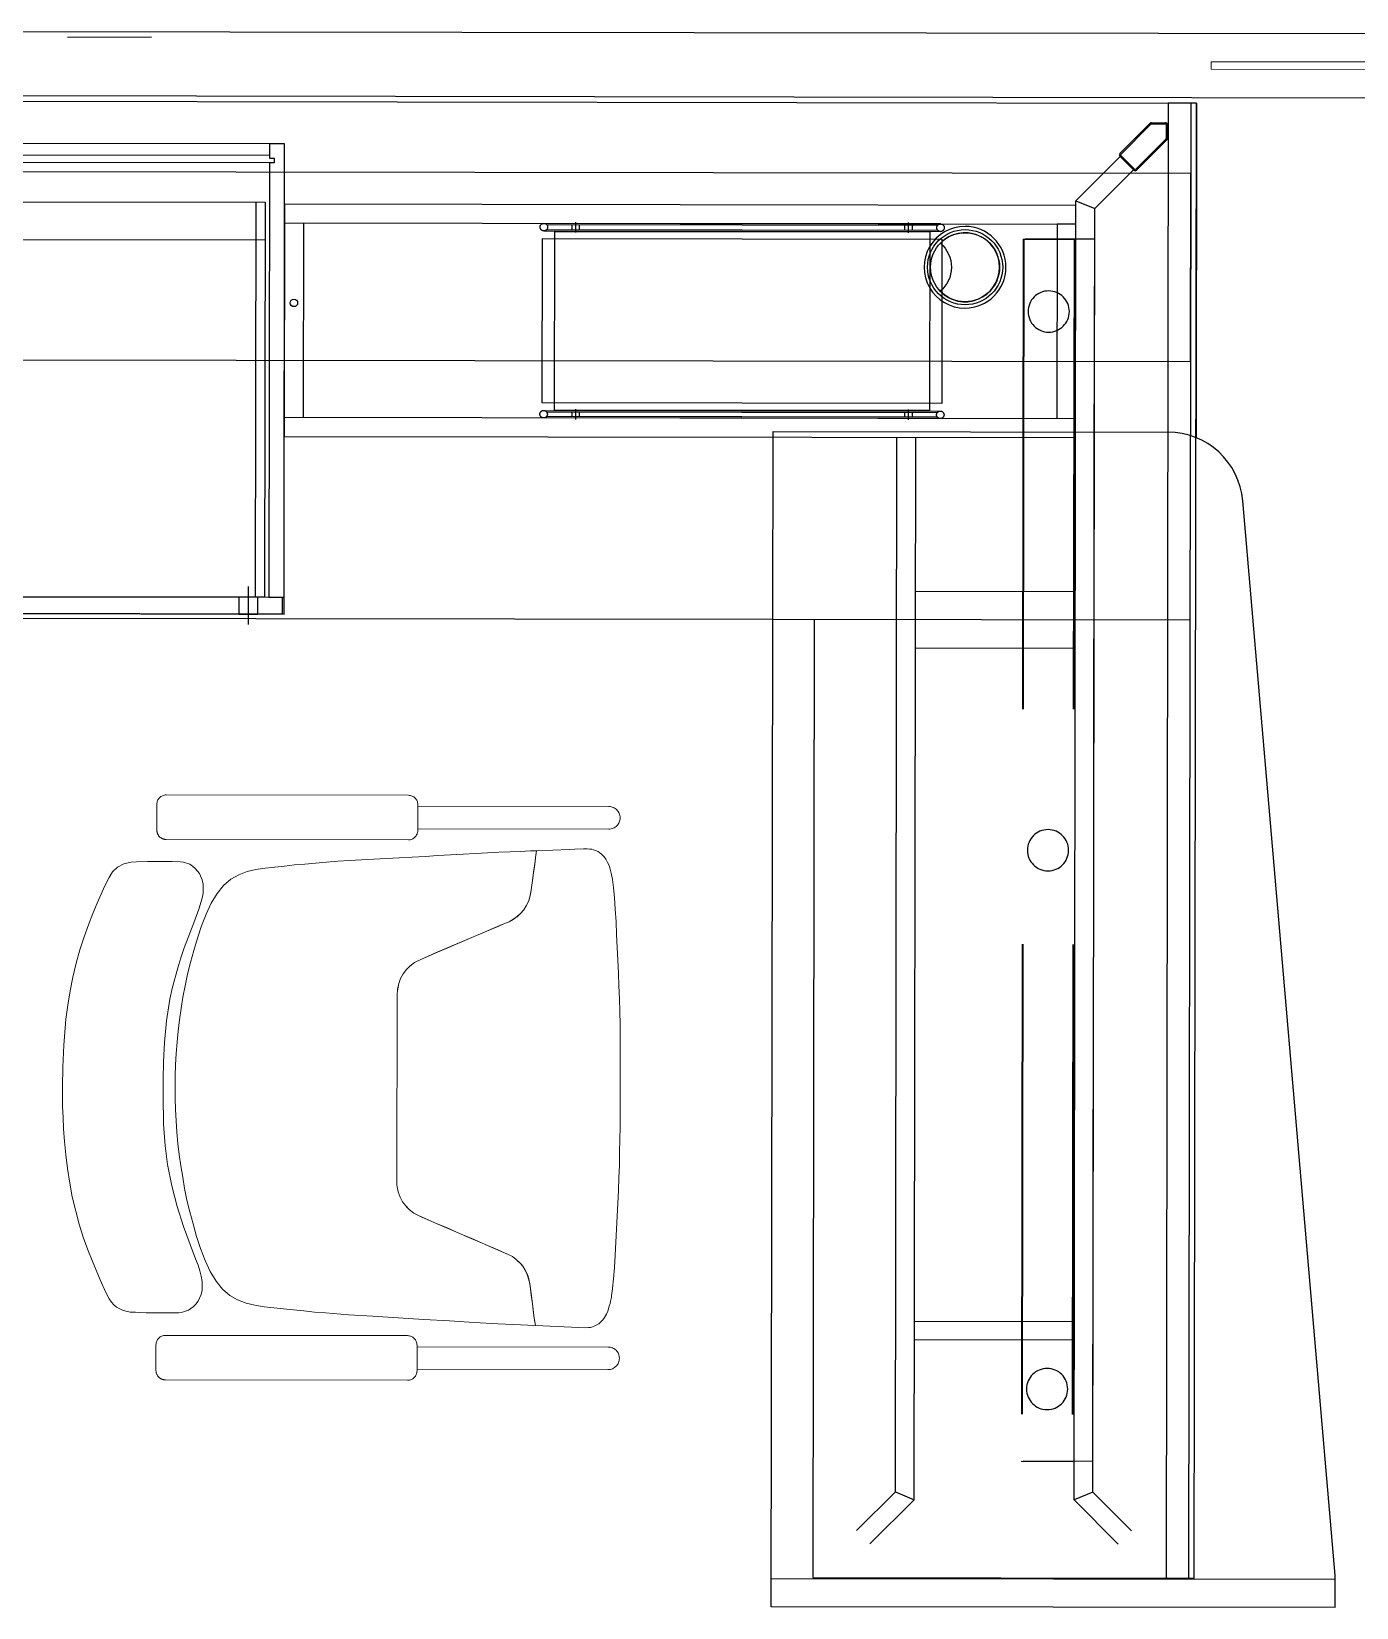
# Model space of a CAD drawing. Header units: inches. Extents: x 54 to 199, y 70 to 109.
# Drawn here: x 131.69 to 133.1, y 78.799 to 80.476 of the extents above; entities that cross this region are included whole.
import ezdxf
from ezdxf.enums import TextEntityAlignment as Align

# ---------------------------------------------------------------- set-up
doc = ezdxf.new("R2010")
doc.units = ezdxf.units.IN
doc.header["$MEASUREMENT"] = 0
for name, pattern in [('ACAD_ISO02W100', [15, 12, -3]), ('ACAD_ISO03W100', [30, 12, -18]), ('DASHED', [0.75, 0.5, -0.25]), ('DGN Style 2', [0.635854, 0.381513, -0.254342]), ('DGN Style 5', [15.868117, 6.800621, -9.067495]), ('HIDDEN', [0.375, 0.25, -0.125]), ('HIDDEN2', [0.1875, 0.125, -0.0625])]:
    doc.linetypes.add(name, pattern=pattern)
for name, color, linetype in [('1501', 6, 'Continuous'), ('A002_Pen02', 2, 'Continuous'), ('columns', 6, 'Continuous'), ('DIM', 152, 'Continuous')]:
    doc.layers.add(name, color=color, linetype=linetype)
doc.layers.add('A000_Non-Print', color=190, linetype='Continuous', plot=False)
doc.layers.add('GLASS-EEE', color=140, linetype='Continuous', lineweight=5)
doc.layers.add('HIDDEN-EEE', color=6, linetype='HIDDEN', lineweight=9)
doc.layers.add('GOLDCLADDING', color=7, linetype='Continuous', true_color=0xffc20a)
doc.styles.add('ROMANS', font='romans.shx')

# ---------------------------------------------------------------- blocks, each defined once
blk = doc.blocks.new('GRWRFHRH')
at = {"color": 252, "ltscale": 3}
for p, q in [((-6.6849, 7.8037), (-8.4485, 7.8063)), ((-8.4486, 7.7383), (-6.685, 7.7357))]:
    blk.add_line(p, q, dxfattribs=at)
at = {"color": 252, "linetype": 'ACAD_ISO02W100', "ltscale": 3}
for p, q in [((-7.0786, 7.7303), (-7.0809, 6.1613)), ((-7.0486, 7.7302), (-7.0786, 7.7303)), ((-7.0509, 6.1612), (-7.0486, 7.7302)), ((-7.1769, 7.6264), (-7.1298, 7.6734)), ((-7.1569, 7.6181), (-7.1156, 7.6592)), ((-8.0187, 7.6227), (-8.0191, 7.3757)), ((-7.1769, 7.6214), (-8.0187, 7.6227)), ((-7.1789, 6.2444), (-7.1769, 7.6264)), ((-7.1769, 7.6264), (-7.1569, 7.6181)), ((-7.1589, 6.2527), (-7.1569, 7.6181)), ((-8.0188, 7.6027), (-7.9988, 7.6026)), ((-8.0188, 7.6027), (-7.1769, 7.6014)), ((-7.9988, 7.6026), (-7.9991, 7.3956)), ((-7.1969, 7.6014), (-7.1972, 7.3944)), ((-7.1769, 7.6014), (-7.1969, 7.6014)), ((-7.1772, 7.3944), (-8.0191, 7.3957)), ((-7.1773, 7.3744), (-7.1772, 7.3944)), ((-7.0569, 6.1612), (-7.0551, 7.3766)), ((-8.0191, 7.3757), (-7.1773, 7.3744)), ((-7.3689, 6.253), (-7.3673, 7.3747)), ((-7.3489, 6.2447), (-7.3473, 7.3747)), ((-7.1775, 7.2104), (-7.3475, 7.2107)), ((-7.0554, 7.1802), (-7.4994, 7.1809)), ((-7.4554, 7.1808), (-7.4569, 6.1618)), ((-7.3476, 7.1507), (-7.1776, 7.1504)), ((-7.3487, 6.4347), (-7.1787, 6.4344)), ((-7.1787, 6.4344), (-7.1787, 6.4144)), ((-7.1787, 6.4144), (-7.3487, 6.4147)), ((-7.3689, 6.253), (-7.4102, 6.2118)), ((-7.3689, 6.253), (-7.3489, 6.2447)), ((-7.1589, 6.2527), (-7.1789, 6.2444)), ((-7.1589, 6.2527), (-7.1178, 6.2114)), ((-7.3489, 6.2447), (-7.3961, 6.1977)), ((-7.1789, 6.2444), (-7.1319, 6.1973)), ((-7.4569, 6.1618), (-7.0569, 6.1612)), ((-7.0809, 6.1613), (-7.0509, 6.1612))]:
    blk.add_line(p, q, dxfattribs=at)
at = {"color": 252}
for p, q in [((-7.1301, 7.6766), (-7.0979, 7.7087)), ((-7.1292, 7.6757), (-7.097, 7.7078)), ((-7.0965, 7.7093), (-7.0816, 7.7093)), ((-7.0965, 7.708), (-7.0816, 7.708)), ((-7.0809, 7.7073), (-7.0809, 7.6924)), ((-7.0796, 7.7073), (-7.0796, 7.6924)), ((-7.0811, 7.6919), (-7.1133, 7.6598)), ((-7.0802, 7.691), (-7.1125, 7.6589)), ((-7.1153, 7.6589), (-7.1301, 7.6738)), ((-7.1144, 7.6598), (-7.1292, 7.6746))]:
    blk.add_line(p, q, dxfattribs=at)
at = {"color": 252, "linetype": 'DGN Style 2', "ltscale": 30}
for p, q in [((-8.0187, 7.6867), (-8.4187, 7.6873)), ((-8.0187, 7.6867), (-8.0347, 7.6867)), ((-8.0347, 7.6867), (-8.0347, 7.6717)), ((-8.0194, 7.2047), (-8.0187, 7.6867)), ((-8.0194, 7.1867), (-8.0187, 7.6867)), ((-8.4027, 7.6752), (-8.0347, 7.6747)), ((-8.0347, 7.6667), (-8.4027, 7.6672)), ((-8.0347, 7.6667), (-8.0354, 7.2047)), ((-8.0347, 7.6747), (-8.0347, 7.6717)), ((-8.0347, 7.6717), (-8.0297, 7.6717)), ((-8.0297, 7.6667), (-8.0347, 7.6667)), ((-8.0297, 7.6717), (-8.0297, 7.6667)), ((-8.3981, 7.6252), (-8.0393, 7.6247)), ((-8.0493, 7.6247), (-8.05, 7.2047)), ((-8.0393, 7.6247), (-8.04, 7.2047)), ((-8.3982, 7.5852), (-8.0394, 7.5847)), ((-8.0574, 7.2159, 0.1342), (-8.0574, 7.1756, 0.1342)), ((-8.4134, 7.2053), (-8.0254, 7.2047)), ((-8.04, 7.2047), (-8.3988, 7.2052)), ((-8.0674, 7.2047, 0.1342), (-8.0674, 7.1867, 0.1342)), ((-8.0474, 7.2047, 0.1342), (-8.0674, 7.2047, 0.1342)), ((-8.0474, 7.1867, 0.1342), (-8.0474, 7.2047, 0.1342)), ((-8.0354, 7.2047), (-8.0194, 7.2047)), ((-8.0254, 7.2047), (-8.0214, 7.2047)), ((-8.0214, 7.2047), (-8.0214, 7.1957)), ((-8.0214, 7.1957), (-8.0214, 7.1867)), ((-8.4194, 7.1873), (-8.0194, 7.1867)), ((-8.0214, 7.1867), (-8.4174, 7.1873)), ((-8.0674, 7.1867, 0.1342), (-8.0474, 7.1867, 0.1342))]:
    blk.add_line(p, q, dxfattribs=at)
at = {"color": 252, "linetype": 'DGN Style 5', "ltscale": 3}
for p, q in [((-7.3209, 7.6016), (-7.7429, 7.6023)), ((-7.7429, 7.5943), (-7.3209, 7.5936)), ((-7.3241, 7.6001), (-7.7398, 7.6008)), ((-7.7398, 7.5958), (-7.3241, 7.5951)), ((-7.7317, 7.4037), (-7.7314, 7.5937)), ((-7.7314, 7.5937), (-7.3324, 7.5931)), ((-7.7089, 7.5927), (-7.7089, 7.6037)), ((-7.3549, 7.5922), (-7.3549, 7.6032)), ((-7.3241, 7.6001), (-7.3241, 7.6001)), ((-7.7447, 7.4113), (-7.7445, 7.5863)), ((-7.7445, 7.5863), (-7.3195, 7.5856)), ((-7.3324, 7.5931), (-7.3327, 7.4031)), ((-7.3195, 7.5856), (-7.3197, 7.4106)), ((-7.3197, 7.4106), (-7.7447, 7.4113)), ((-7.7432, 7.4033), (-7.3212, 7.4026)), ((-7.3212, 7.3946), (-7.7432, 7.3953)), ((-7.7401, 7.4017), (-7.3244, 7.4011)), ((-7.3244, 7.3961), (-7.7401, 7.3968)), ((-7.3327, 7.4031), (-7.7317, 7.4037)), ((-7.7092, 7.4047), (-7.7092, 7.3937)), ((-7.3552, 7.4042), (-7.3552, 7.3932)), ((-7.3244, 7.3961), (-7.3244, 7.3961))]:
    blk.add_line(p, q, dxfattribs=at)
at = {"color": 252, "linetype": 'DASHED'}
for p, q in [((-7.2331, 7.5855, -0.0032), (-7.235, 6.2855, -0.0032)), ((-7.2327, 7.5855, -0.0032), (-7.2347, 6.2855, -0.0032)), ((-7.2327, 7.5855, -0.0032), (-7.2347, 6.2855, -0.0032)), ((-7.2324, 7.5855, -0.0032), (-7.2343, 6.2855, -0.0032)), ((-7.2331, 7.5855, -0.0032), (-7.1782, 7.5854, -0.0032)), ((-7.157, 7.5854, -0.0032), (-7.231, 7.5855, -0.0032)), ((-7.1789, 7.5854, -0.0032), (-7.1809, 6.2854, -0.0032)), ((-7.1782, 7.5854, -0.0032), (-7.1801, 6.2854, -0.0032)), ((-7.1589, 6.2854, -0.0032), (-7.157, 7.5854, -0.0032)), ((-7.235, 6.2855, -0.0032), (-7.1801, 6.2854, -0.0032)), ((-7.1589, 6.2854, -0.0032), (-7.2329, 6.2855, -0.0032))]:
    blk.add_line(p, q, dxfattribs=at)
at = {"color": 252, "lineweight": 25}
for p, q in [((-7.501, 6.1309), (-7.4991, 7.3809)), ((-7.4991, 7.3809), (-7.079, 7.3803)), ((-6.9011, 6.1642), (-6.9994, 7.3071)), ((-6.901, 6.13), (-6.9009, 6.1598)), ((-6.901, 6.13), (-7.501, 6.1309))]:
    blk.add_line(p, q, dxfattribs=at)
at = {"color": 252, "linetype": 'DGN Style 5', "ltscale": 3}
for centre in [(-7.7429, 7.5983), (-7.3209, 7.5976), (-7.7432, 7.3993), (-7.3212, 7.3986)]:
    blk.add_circle(centre, 0.004, dxfattribs=at)
at = {"color": 252, "linetype": 'ACAD_ISO02W100', "ltscale": 3}
blk.add_circle((-7.2948, 7.5556), 0.04, dxfattribs=at)
at = {"color": 252, "ltscale": 3}
blk.add_circle((-8.0089, 7.5177), 0.004, dxfattribs=at)
at = {"color": 252}
for centre, radius, start, end in [((-7.0965, 7.7073), 0.002, 89.915, 134.915), ((-7.0965, 7.7073), 0.00075, 89.915, 134.915), ((-7.0816, 7.7073), 0.002, 359.915, 89.915), ((-7.0816, 7.7073), 0.00075, 359.915, 89.915), ((-7.0816, 7.6924), 0.00075, 314.915, 359.915), ((-7.0816, 7.6924), 0.002, 314.915, 359.915), ((-7.1287, 7.6752), 0.002, 134.915, 224.915), ((-7.1287, 7.6752), 0.00075, 134.915, 224.915), ((-7.1139, 7.6603), 0.002, 224.915, 314.915), ((-7.1139, 7.6603), 0.00075, 224.915, 314.915)]:
    blk.add_arc(centre, radius, start, end, dxfattribs=at)
at = {"color": 252, "lineweight": 25}
for centre, radius, start, end in [((-7.0791, 7.3003), 0.08, 4.915, 89.915), ((-6.9509, 6.1599), 0.05, 359.915, 4.915)]:
    blk.add_arc(centre, radius, start, end, dxfattribs=at)
at = {"color": 252, "linetype": 'DASHED', "extrusion": (0, 0, -1)}
for centre, major_axis, start_param, end_param in [((-7.2058, 7.5085, -0.0032), (-0.0155, 0.0155), 0.786882, 7.070067), ((-7.2066, 6.9355, -0.0032), (0.0155, 0.0155), -0.783914, 5.499271), ((-7.2075, 6.3624, -0.0032), (-0.0155, 0.0155), 0.786882, 7.070067)]:
    blk.add_ellipse(centre, major_axis=major_axis, ratio=1, start_param=start_param, end_param=end_param, dxfattribs=at)
at = {"layer": '1501', "color": 252}
blk.add_lwpolyline([(-7.3211, 7.5812, -0.461701), (-7.3212, 7.53, 2.461701)], format="xyb", close=True, dxfattribs=at)
at = {"layer": 'A000_Non-Print', "color": 252}
for p, q in [((-7.0547, 7.6552), (-8.4427, 7.6573)), ((-7.055, 7.4552), (-7.0547, 7.6552)), ((-8.443, 7.4573), (-7.055, 7.4552))]:
    blk.add_line(p, q, dxfattribs=at)
at = {"layer": 'A002_Pen02', "color": 252}
for p, q in [((-8.4486, 7.7323), (-7.0486, 7.7302)), ((-7.0546, 7.7302), (-7.0551, 7.3766)), ((-7.0486, 7.7302), (-7.0491, 7.3744)), ((-7.4994, 7.1809), (-8.4494, 7.1823))]:
    blk.add_line(p, q, dxfattribs=at)
at = {"layer": 'A002_Pen02', "color": 252, "linetype": 'DGN Style 5'}
for p, q in [((-7.7129, 7.5957), (-7.7129, 7.6007)), ((-7.7049, 7.5957), (-7.7049, 7.6007)), ((-7.3589, 7.5952), (-7.3589, 7.6002)), ((-7.3509, 7.5952), (-7.3509, 7.6002)), ((-7.7132, 7.4017), (-7.7132, 7.3967)), ((-7.7052, 7.4017), (-7.7052, 7.3967)), ((-7.3592, 7.4012), (-7.3592, 7.3962)), ((-7.3512, 7.4012), (-7.3512, 7.3962))]:
    blk.add_line(p, q, dxfattribs=at)
at = {"layer": 'A002_Pen02', "color": 252, "linetype": 'ACAD_ISO03W100'}
blk.add_line((-7.5009, 6.1609), (-6.9009, 6.16), dxfattribs=at)
at = {"layer": 'columns', "color": 252}
blk.add_line((-8.2498, 7.8004), (-8.1605, 7.8006), dxfattribs=at)
at = {"layer": 'DIM', "color": 252}
for points in [[(-7.2949, 7.5121, 1), (-7.2948, 7.5991, 1)], [(-7.2948, 7.5923, -1), (-7.2949, 7.5189, -1)]]:
    blk.add_lwpolyline(points, format="xyb", close=True, dxfattribs=at)
at = {"layer": 'GLASS-EEE', "color": 252, "ltscale": 3}
for p, q in [((-6.6849, 7.7737), (-7.0329, 7.7742)), ((-7.0329, 7.7742), (-7.0329, 7.7662)), ((-7.0329, 7.7662), (-6.6849, 7.7657))]:
    blk.add_line(p, q, dxfattribs=at)
at = {"layer": 'HIDDEN-EEE', "color": 252, "linetype": 'HIDDEN2', "ltscale": 300}
for p, q in [((-7.887, 6.9939), (-8.1447, 6.9943)), ((-8.1547, 6.9843), (-8.1547, 6.9569)), ((-7.8771, 6.9565), (-7.877, 6.9839)), ((-7.877, 6.9822), (-7.6738, 6.9819)), ((-7.8771, 6.9582), (-7.6738, 6.9579)), ((-8.1448, 6.9469), (-7.8871, 6.9465)), ((-8.1763, 6.9231, 0.4194), (-8.1819, 6.9228, 0.4194)), ((-8.1648, 6.9235, 0.4194), (-8.1763, 6.9231, 0.4194)), ((-8.1564, 6.9236, 0.4194), (-8.1648, 6.9235, 0.4194)), ((-8.1479, 6.9236, 0.4194), (-8.1564, 6.9236, 0.4194)), ((-8.1384, 6.9234, 0.4194), (-8.1479, 6.9236, 0.4194)), ((-8.13, 6.9233, 0.4194), (-8.1384, 6.9234, 0.4194)), ((-8.1262, 6.9227, 0.4194), (-8.13, 6.9233, 0.4194)), ((-7.9621, 6.9237), (-7.9742, 6.9228)), ((-7.9497, 6.9245), (-7.9621, 6.9237)), ((-7.9368, 6.9253), (-7.9497, 6.9245)), ((-7.9237, 6.926), (-7.9368, 6.9253)), ((-7.9102, 6.9268), (-7.9237, 6.926)), ((-7.8967, 6.9275), (-7.9102, 6.9268)), ((-7.883, 6.9282), (-7.8967, 6.9275)), ((-7.8693, 6.929), (-7.883, 6.9282)), ((-7.8556, 6.9298), (-7.8693, 6.929)), ((-7.8421, 6.9305), (-7.8556, 6.9298)), ((-7.8288, 6.9313), (-7.8421, 6.9305)), ((-7.8157, 6.932), (-7.8288, 6.9313)), ((-7.803, 6.9327), (-7.8157, 6.932)), ((-7.7907, 6.9333), (-7.803, 6.9327)), ((-7.7789, 6.9339), (-7.7907, 6.9333)), ((-7.7677, 6.9343), (-7.7789, 6.9339)), ((-7.7572, 6.9348), (-7.7677, 6.9343)), ((-7.7507, 6.935), (-7.7572, 6.9348)), ((-7.7523, 6.9234), (-7.753, 6.9182)), ((-7.7529, 6.9188), (-7.7522, 6.924)), ((-7.7518, 6.9273), (-7.7523, 6.9234)), ((-7.7522, 6.924), (-7.7517, 6.9278)), ((-7.7514, 6.9301), (-7.7518, 6.9273)), ((-7.7517, 6.9278), (-7.7513, 6.9305)), ((-7.7511, 6.932), (-7.7514, 6.9301)), ((-7.7513, 6.9305), (-7.7511, 6.9323)), ((-7.7511, 6.9323), (-7.7507, 6.935)), ((-7.751, 6.9331), (-7.7511, 6.932)), ((-7.7508, 6.9342), (-7.751, 6.9331)), ((-7.7507, 6.935), (-7.7508, 6.9342)), ((-7.7159, 6.9363), (-7.7507, 6.935)), ((-7.7101, 6.9365), (-7.7159, 6.9363)), ((-7.7006, 6.9369), (-7.7101, 6.9365)), ((-7.697, 6.937), (-7.7006, 6.9369)), ((-7.6939, 6.9367), (-7.697, 6.937)), ((-7.692, 6.9366), (-7.6939, 6.9367)), ((-7.69, 6.936), (-7.692, 6.9366)), ((-7.6881, 6.9352), (-7.69, 6.936)), ((-7.6853, 6.934), (-7.6881, 6.9352)), ((-7.6833, 6.9328), (-7.6853, 6.934)), ((-7.6813, 6.931), (-7.6833, 6.9328)), ((-7.6789, 6.9286), (-7.6813, 6.931)), ((-7.6771, 6.9261), (-7.6789, 6.9286)), ((-7.6751, 6.9224), (-7.6771, 6.9261)), ((-8.2055, 6.9064, 0.4194), (-8.2102, 6.8969, 0.4194)), ((-8.2017, 6.9125, 0.4194), (-8.2055, 6.9064, 0.4194)), ((-8.1965, 6.9176, 0.4194), (-8.2017, 6.9125, 0.4194)), ((-8.1899, 6.921, 0.4194), (-8.1965, 6.9176, 0.4194)), ((-8.1819, 6.9228, 0.4194), (-8.1899, 6.921, 0.4194)), ((-8.1197, 6.9206, 0.4194), (-8.1262, 6.9227, 0.4194)), ((-8.1166, 6.9186, 0.4194), (-8.1197, 6.9206, 0.4194)), ((-8.1138, 6.916, 0.4194), (-8.1166, 6.9186, 0.4194)), ((-8.1094, 6.9108, 0.4194), (-8.1138, 6.916, 0.4194)), ((-8.1065, 6.9039, 0.4194), (-8.1094, 6.9108, 0.4194)), ((-8.0676, 6.9094), (-8.076, 6.9046)), ((-8.0586, 6.9127), (-8.0676, 6.9094)), ((-8.0492, 6.9149), (-8.0586, 6.9127)), ((-8.0393, 6.9165), (-8.0492, 6.9149)), ((-8.0291, 6.9176), (-8.0393, 6.9165)), ((-8.0187, 6.9187), (-8.0291, 6.9176)), ((-8.0081, 6.9198), (-8.0187, 6.9187)), ((-7.9971, 6.9208), (-8.0081, 6.9198)), ((-7.9858, 6.9218), (-7.9971, 6.9208)), ((-7.9742, 6.9228), (-7.9858, 6.9218)), ((-7.7551, 6.9034), (-7.7539, 6.912)), ((-7.754, 6.9113), (-7.7551, 6.9034)), ((-7.753, 6.9182), (-7.754, 6.9113)), ((-7.7539, 6.912), (-7.7529, 6.9188)), ((-7.6736, 6.9192), (-7.6751, 6.9224)), ((-7.6725, 6.9152), (-7.6736, 6.9192)), ((-7.6712, 6.9111), (-7.6725, 6.9152)), ((-7.6699, 6.9045), (-7.6712, 6.9111)), ((-8.2102, 6.8969, 0.4194), (-8.2138, 6.8888, 0.4194)), ((-8.1054, 6.8993, 0.4194), (-8.1065, 6.9039, 0.4194)), ((-8.1064, 6.8844, 0.4194), (-8.1054, 6.8899, 0.4194)), ((-8.1054, 6.8899, 0.4194), (-8.1054, 6.8993, 0.4194)), ((-8.0836, 6.8981), (-8.0906, 6.8895)), ((-8.076, 6.9046), (-8.0836, 6.8981)), ((-7.7565, 6.8932), (-7.7579, 6.8855)), ((-7.7579, 6.8855), (-7.7569, 6.8904)), ((-7.7569, 6.8904), (-7.7565, 6.8932)), ((-7.7551, 6.9034), (-7.7565, 6.8932)), ((-7.7565, 6.8932), (-7.7551, 6.9034)), ((-7.6688, 6.8957), (-7.6699, 6.9045)), ((-7.6677, 6.885), (-7.6688, 6.8957)), ((-8.218, 6.8792, 0.4194), (-8.2227, 6.8683, 0.4194)), ((-8.2138, 6.8888, 0.4194), (-8.218, 6.8792, 0.4194)), ((-8.1099, 6.8727, 0.4194), (-8.1064, 6.8844, 0.4194)), ((-8.0968, 6.8792), (-8.1023, 6.8675)), ((-8.0906, 6.8895), (-8.0968, 6.8792)), ((-7.7617, 6.8762), (-7.7644, 6.872)), ((-7.7644, 6.872), (-7.7617, 6.8762)), ((-7.7617, 6.8762), (-7.7591, 6.8817)), ((-7.7594, 6.881), (-7.7617, 6.8762)), ((-7.7579, 6.8855), (-7.7594, 6.881)), ((-7.7591, 6.8817), (-7.7579, 6.8855)), ((-7.6669, 6.8728), (-7.6677, 6.885)), ((-8.2274, 6.8563, 0.4194), (-8.2321, 6.8434, 0.4194)), ((-8.2227, 6.8683, 0.4194), (-8.2274, 6.8563, 0.4194)), ((-8.1255, 6.8318, 0.4194), (-8.1154, 6.8584, 0.4194)), ((-8.1154, 6.8584, 0.4194), (-8.1099, 6.8727, 0.4194)), ((-8.1023, 6.8675), (-8.1072, 6.855)), ((-7.7964, 6.8525), (-7.7855, 6.8571)), ((-7.7855, 6.8571), (-7.7909, 6.8548)), ((-7.7799, 6.8595), (-7.7855, 6.8571)), ((-7.7855, 6.8571), (-7.7799, 6.8595)), ((-7.7799, 6.8595), (-7.7726, 6.8639)), ((-7.7755, 6.8618), (-7.7799, 6.8595)), ((-7.7726, 6.8639), (-7.7755, 6.8618)), ((-7.7726, 6.8639), (-7.7677, 6.8681)), ((-7.7714, 6.8647), (-7.7726, 6.8639)), ((-7.7674, 6.8685), (-7.7714, 6.8647)), ((-7.7677, 6.8681), (-7.7644, 6.872)), ((-7.7644, 6.872), (-7.7674, 6.8685)), ((-7.6661, 6.8595), (-7.6669, 6.8728)), ((-7.6655, 6.8458), (-7.6661, 6.8595)), ((-8.2321, 6.8434, 0.4194), (-8.2365, 6.8297, 0.4194)), ((-8.1116, 6.8419), (-8.1155, 6.8288)), ((-8.1072, 6.855), (-8.1116, 6.8419)), ((-7.7987, 6.8515), (-7.8581, 6.8262)), ((-7.832, 6.8373), (-7.8195, 6.8426)), ((-7.8195, 6.8426), (-7.8077, 6.8476)), ((-7.8077, 6.8476), (-7.7964, 6.8525)), ((-7.7909, 6.8548), (-7.7987, 6.8515)), ((-7.6648, 6.8321), (-7.6655, 6.8458)), ((-8.2365, 6.8297, 0.4194), (-8.2405, 6.8154, 0.4194)), ((-8.1291, 6.8212, 0.4194), (-8.1255, 6.8318, 0.4194)), ((-8.1155, 6.8288), (-8.1189, 6.816)), ((-7.874, 6.8194), (-7.8561, 6.827)), ((-7.8581, 6.8262), (-7.874, 6.8194)), ((-7.8561, 6.827), (-7.8452, 6.8317)), ((-7.8452, 6.8317), (-7.832, 6.8373)), ((-7.6642, 6.8184), (-7.6648, 6.8321)), ((-8.2405, 6.8154, 0.4194), (-8.244, 6.8006, 0.4194)), ((-8.1384, 6.7883, 0.4194), (-8.1325, 6.8103, 0.4194)), ((-8.1325, 6.8103, 0.4194), (-8.1291, 6.8212, 0.4194)), ((-8.1189, 6.816), (-8.1219, 6.8035)), ((-7.8892, 6.8086), (-7.8926, 6.804)), ((-7.8926, 6.804), (-7.8892, 6.8086)), ((-7.8851, 6.8126), (-7.8892, 6.8086)), ((-7.8892, 6.8086), (-7.8854, 6.8123)), ((-7.8854, 6.8123), (-7.8806, 6.816)), ((-7.8806, 6.816), (-7.8851, 6.8126)), ((-7.874, 6.8194), (-7.8806, 6.816)), ((-7.8806, 6.816), (-7.874, 6.8194)), ((-7.6636, 6.8047), (-7.6642, 6.8184)), ((-8.244, 6.8006, 0.4194), (-8.2468, 6.7859, 0.4194)), ((-8.1246, 6.7912), (-8.1269, 6.7791)), ((-8.1219, 6.8035), (-8.1246, 6.7912)), ((-7.8973, 6.7937), (-7.8987, 6.7861)), ((-7.8986, 6.7881), (-7.8973, 6.7937)), ((-7.8953, 6.7991), (-7.8973, 6.7937)), ((-7.8973, 6.7937), (-7.8953, 6.7991)), ((-7.8926, 6.804), (-7.8953, 6.7991)), ((-7.8953, 6.7991), (-7.8926, 6.804)), ((-7.663, 6.7911), (-7.6636, 6.8047)), ((-7.6625, 6.7774), (-7.663, 6.7911)), ((-8.2468, 6.7859, 0.4194), (-8.2495, 6.7706, 0.4194)), ((-8.1444, 6.7539, 0.4194), (-8.1408, 6.777, 0.4194)), ((-8.1408, 6.777, 0.4194), (-8.1384, 6.7883, 0.4194)), ((-8.1269, 6.7791), (-8.1289, 6.767)), ((-7.899, 6.7732), (-7.8995, 6.5924)), ((-7.8995, 6.5925), (-7.899, 6.7732)), ((-7.8987, 6.7861), (-7.899, 6.7824)), ((-7.899, 6.7824), (-7.8987, 6.7861)), ((-7.899, 6.7824), (-7.899, 6.7732)), ((-7.899, 6.7732), (-7.899, 6.7824)), ((-7.8987, 6.7861), (-7.8986, 6.7881)), ((-7.6622, 6.7638), (-7.6625, 6.7774)), ((-8.2514, 6.7558, 0.4194), (-8.2538, 6.7282, 0.4194)), ((-8.2495, 6.7706, 0.4194), (-8.2514, 6.7558, 0.4194)), ((-8.1289, 6.767), (-8.1306, 6.7551)), ((-7.6619, 6.7502), (-7.6622, 6.7638)), ((-8.1466, 6.731, 0.4194), (-8.1444, 6.7539, 0.4194)), ((-8.132, 6.7432), (-8.1332, 6.7312)), ((-8.1306, 6.7551), (-8.132, 6.7432)), ((-7.6618, 6.7366), (-7.6619, 6.7502)), ((-8.2538, 6.7282, 0.4194), (-8.2548, 6.7048, 0.4194)), ((-8.1477, 6.7103, 0.4194), (-8.1466, 6.731, 0.4194)), ((-8.1332, 6.7312), (-8.1341, 6.7193)), ((-7.6617, 6.723), (-7.6618, 6.7366)), ((-7.6616, 6.7094), (-7.6617, 6.723)), ((-8.148, 6.6921, 0.4194), (-8.1477, 6.7103, 0.4194)), ((-8.1348, 6.7073), (-8.1352, 6.6954)), ((-8.1341, 6.7193), (-8.1348, 6.7073)), ((-7.6617, 6.6958), (-7.6616, 6.7094)), ((-8.2548, 6.7048, 0.4194), (-8.255, 6.6838, 0.4194)), ((-8.1481, 6.6741, 0.4194), (-8.148, 6.6921, 0.4194)), ((-8.1352, 6.6954), (-8.1353, 6.6834)), ((-7.6617, 6.6822), (-7.6617, 6.6958)), ((-8.255, 6.6838, 0.4194), (-8.2549, 6.6627, 0.4194)), ((-8.1475, 6.6441, 0.4194), (-8.1481, 6.6741, 0.4194)), ((-8.1353, 6.6834), (-8.1353, 6.6715)), ((-7.6617, 6.6686), (-7.6617, 6.6822)), ((-8.2549, 6.6627, 0.4194), (-8.2545, 6.6514, 0.4194)), ((-8.1353, 6.6715), (-8.1349, 6.6596)), ((-8.1349, 6.6596), (-8.1343, 6.6476)), ((-7.6619, 6.6414), (-7.6618, 6.655)), ((-7.6618, 6.655), (-7.6617, 6.6686)), ((-8.2545, 6.6514, 0.4194), (-8.2539, 6.6392, 0.4194)), ((-8.2539, 6.6392, 0.4194), (-8.253, 6.6258, 0.4194)), ((-8.1458, 6.6212, 0.4194), (-8.1475, 6.6441, 0.4194)), ((-8.1343, 6.6476), (-8.1334, 6.6357)), ((-7.662, 6.6278), (-7.6619, 6.6414)), ((-8.253, 6.6258, 0.4194), (-8.2516, 6.6115, 0.4194)), ((-8.1334, 6.6357), (-8.1323, 6.6237)), ((-8.1323, 6.6237), (-8.1309, 6.6118)), ((-7.6623, 6.6142), (-7.662, 6.6278)), ((-8.2516, 6.6115, 0.4194), (-8.2499, 6.5969, 0.4194)), ((-8.1432, 6.6013, 0.4194), (-8.1458, 6.6212, 0.4194)), ((-8.1309, 6.6118), (-8.1293, 6.5998)), ((-7.6626, 6.6006), (-7.6623, 6.6142)), ((-8.2499, 6.5969, 0.4194), (-8.2474, 6.5815, 0.4194)), ((-8.1389, 6.5786, 0.4194), (-8.1432, 6.6013, 0.4194)), ((-8.1293, 6.5998), (-8.1272, 6.5878)), ((-7.8992, 6.5795), (-7.8995, 6.5925)), ((-7.8995, 6.5924), (-7.8992, 6.5795)), ((-7.663, 6.587), (-7.6626, 6.6006)), ((-8.2474, 6.5815, 0.4194), (-8.2446, 6.5668, 0.4194)), ((-8.1332, 6.5565, 0.4194), (-8.1389, 6.5786, 0.4194)), ((-8.1272, 6.5878), (-8.1251, 6.5757)), ((-8.1251, 6.5757), (-8.1226, 6.5633)), ((-7.8992, 6.5795), (-7.8991, 6.5776)), ((-7.8991, 6.5776), (-7.8992, 6.5795)), ((-7.8991, 6.5776), (-7.8979, 6.572)), ((-7.8979, 6.572), (-7.8991, 6.5776)), ((-7.8979, 6.572), (-7.8959, 6.5665)), ((-7.8959, 6.5665), (-7.8979, 6.572)), ((-7.6642, 6.5598), (-7.6636, 6.5734)), ((-7.6636, 6.5734), (-7.663, 6.587)), ((-8.2446, 6.5668, 0.4194), (-8.2373, 6.5377, 0.4194)), ((-8.1263, 6.5351, 0.4194), (-8.1332, 6.5565, 0.4194)), ((-8.1226, 6.5633), (-8.1196, 6.5508)), ((-7.8959, 6.5665), (-7.8932, 6.5616)), ((-7.8932, 6.5616), (-7.8959, 6.5665)), ((-7.8932, 6.5616), (-7.8898, 6.5571)), ((-7.8898, 6.5571), (-7.8932, 6.5616)), ((-7.8898, 6.5571), (-7.8894, 6.5566)), ((-7.8861, 6.5533), (-7.8898, 6.5571)), ((-7.8894, 6.5566), (-7.8858, 6.553)), ((-7.6649, 6.5461), (-7.6642, 6.5598)), ((-8.2373, 6.5377, 0.4194), (-8.233, 6.524, 0.4194)), ((-8.1196, 6.5508), (-8.1162, 6.538)), ((-8.1162, 6.538), (-8.1124, 6.5248)), ((-7.8813, 6.5496), (-7.8861, 6.5533)), ((-7.8858, 6.553), (-7.8812, 6.5496)), ((-7.8762, 6.5468), (-7.8813, 6.5496)), ((-7.8812, 6.5496), (-7.8762, 6.5468)), ((-7.8762, 6.5468), (-7.8727, 6.5453)), ((-7.8588, 6.5393), (-7.8762, 6.5468)), ((-7.8727, 6.5453), (-7.8588, 6.5393)), ((-7.8588, 6.5393), (-7.8459, 6.5337)), ((-7.8417, 6.5319), (-7.8588, 6.5393)), ((-7.6656, 6.5324), (-7.6649, 6.5461)), ((-8.233, 6.524, 0.4194), (-8.228, 6.5106, 0.4194)), ((-8.1194, 6.5162, 0.4194), (-8.1263, 6.5351, 0.4194)), ((-8.1124, 6.5248), (-8.1081, 6.5118)), ((-7.8459, 6.5337), (-7.8328, 6.528)), ((-7.8254, 6.5248), (-7.8417, 6.5319)), ((-7.8328, 6.528), (-7.8204, 6.5227)), ((-7.8085, 6.5176), (-7.8254, 6.5248)), ((-7.8204, 6.5227), (-7.8085, 6.5176)), ((-7.6663, 6.5186), (-7.6656, 6.5324)), ((-8.228, 6.5106, 0.4194), (-8.2236, 6.4991, 0.4194)), ((-8.1135, 6.5009, 0.4194), (-8.1194, 6.5162, 0.4194)), ((-8.1081, 6.5118), (-8.1033, 6.4992)), ((-7.8085, 6.5176), (-7.7973, 6.5127)), ((-7.7918, 6.5103), (-7.8085, 6.5176)), ((-7.7973, 6.5127), (-7.7865, 6.508)), ((-7.7809, 6.5056), (-7.7918, 6.5103)), ((-7.7865, 6.508), (-7.7809, 6.5056)), ((-7.7809, 6.5056), (-7.7764, 6.5032)), ((-7.7764, 6.5032), (-7.7809, 6.5056)), ((-7.6679, 6.4917), (-7.6671, 6.5049)), ((-7.6671, 6.5049), (-7.6663, 6.5186)), ((-8.2236, 6.4991, 0.4194), (-8.2149, 6.4785, 0.4194)), ((-8.1108, 6.4941, 0.4194), (-8.1135, 6.5009, 0.4194)), ((-8.1089, 6.4881, 0.4194), (-8.1108, 6.4941, 0.4194)), ((-8.1075, 6.4823, 0.4194), (-8.1089, 6.4881, 0.4194)), ((-8.1033, 6.4992), (-8.0978, 6.4875)), ((-8.0978, 6.4875), (-8.0916, 6.4772)), ((-7.7764, 6.5032), (-7.7723, 6.5003)), ((-7.7723, 6.5003), (-7.7764, 6.5032)), ((-7.7723, 6.5003), (-7.7669, 6.4948)), ((-7.7684, 6.4965), (-7.7723, 6.5003)), ((-7.7654, 6.493), (-7.7684, 6.4965)), ((-7.7669, 6.4948), (-7.7654, 6.493)), ((-7.7654, 6.493), (-7.7614, 6.4861)), ((-7.7627, 6.4888), (-7.7654, 6.493)), ((-7.7605, 6.4842), (-7.7627, 6.4888)), ((-7.6688, 6.4795), (-7.6679, 6.4917)), ((-8.2149, 6.4785, 0.4194), (-8.209, 6.465, 0.4194)), ((-8.1065, 6.4768, 0.4194), (-8.1075, 6.4823, 0.4194)), ((-8.1063, 6.4726, 0.4194), (-8.1065, 6.4768, 0.4194)), ((-8.1065, 6.4674, 0.4194), (-8.1063, 6.4726, 0.4194)), ((-8.0916, 6.4772), (-8.0848, 6.4686)), ((-7.7614, 6.4861), (-7.7602, 6.4833)), ((-7.7589, 6.4795), (-7.7605, 6.4842)), ((-7.7602, 6.4833), (-7.758, 6.4747)), ((-7.7576, 6.4718), (-7.7589, 6.4795)), ((-7.758, 6.4747), (-7.7576, 6.4718)), ((-7.7576, 6.4718), (-7.7562, 6.4616)), ((-7.7563, 6.4622), (-7.7576, 6.4718)), ((-7.6699, 6.4698), (-7.6688, 6.4795)), ((-8.209, 6.465, 0.4194), (-8.2054, 6.4585, 0.4194)), ((-8.2054, 6.4585, 0.4194), (-8.2029, 6.4547, 0.4194)), ((-8.2029, 6.4547, 0.4194), (-8.2004, 6.452, 0.4194)), ((-8.1131, 6.4526, 0.4194), (-8.1106, 6.4559, 0.4194)), ((-8.1106, 6.4559, 0.4194), (-8.1077, 6.4628, 0.4194)), ((-8.1077, 6.4628, 0.4194), (-8.1065, 6.4674, 0.4194)), ((-8.0848, 6.4686), (-8.0771, 6.462)), ((-8.0771, 6.462), (-8.0688, 6.4572)), ((-8.0688, 6.4572), (-8.0598, 6.4538)), ((-8.0598, 6.4538), (-8.0504, 6.4515)), ((-7.7551, 6.4529), (-7.7563, 6.4622)), ((-7.7562, 6.4616), (-7.7551, 6.4529)), ((-7.6723, 6.4533), (-7.6719, 6.456)), ((-7.6719, 6.456), (-7.6711, 6.46)), ((-7.6711, 6.46), (-7.6709, 6.4616)), ((-7.6709, 6.4616), (-7.6699, 6.4688)), ((-7.6699, 6.4688), (-7.6699, 6.4698)), ((-8.2004, 6.452, 0.4194), (-8.1977, 6.4496, 0.4194)), ((-8.1977, 6.4496, 0.4194), (-8.1947, 6.4479, 0.4194)), ((-8.1947, 6.4479, 0.4194), (-8.1912, 6.4462, 0.4194)), ((-8.1912, 6.4462, 0.4194), (-8.1875, 6.4453, 0.4194)), ((-8.1875, 6.4453, 0.4194), (-8.1831, 6.4443, 0.4194)), ((-8.1831, 6.4443, 0.4194), (-8.1775, 6.444, 0.4194)), ((-8.1775, 6.444, 0.4194), (-8.1736, 6.4438, 0.4194)), ((-8.1736, 6.4438, 0.4194), (-8.166, 6.4435, 0.4194)), ((-8.166, 6.4435, 0.4194), (-8.1313, 6.4436, 0.4194)), ((-8.166, 6.4435, 0.4194), (-8.166, 6.4435, 0.4194)), ((-8.1313, 6.4436, 0.4194), (-8.1275, 6.4441, 0.4194)), ((-8.1275, 6.4441, 0.4194), (-8.121, 6.4462, 0.4194)), ((-8.121, 6.4462, 0.4194), (-8.1159, 6.4499, 0.4194)), ((-8.1159, 6.4499, 0.4194), (-8.1131, 6.4526, 0.4194)), ((-8.0504, 6.4515), (-8.0405, 6.4499)), ((-8.0405, 6.4499), (-8.0303, 6.4487)), ((-8.0303, 6.4487), (-8.0199, 6.4476)), ((-8.0199, 6.4476), (-8.0093, 6.4465)), ((-8.0093, 6.4465), (-7.9983, 6.4454)), ((-7.9983, 6.4454), (-7.9871, 6.4443)), ((-7.9871, 6.4443), (-7.9754, 6.4433)), ((-7.9754, 6.4433), (-7.9509, 6.4414)), ((-7.9509, 6.4414), (-7.9249, 6.4398)), ((-7.9249, 6.4398), (-7.8979, 6.4382)), ((-7.8979, 6.4382), (-7.8706, 6.4365)), ((-7.7551, 6.4529), (-7.7542, 6.4461)), ((-7.7531, 6.4376), (-7.7551, 6.4529)), ((-7.7542, 6.4461), (-7.7531, 6.4376)), ((-7.7531, 6.4376), (-7.7526, 6.4344)), ((-7.752, 6.4299), (-7.7531, 6.4376)), ((-7.6801, 6.4359), (-7.6783, 6.4384)), ((-7.6783, 6.4384), (-7.6763, 6.4421)), ((-7.6763, 6.4421), (-7.6748, 6.4453)), ((-7.6748, 6.4453), (-7.6733, 6.4505)), ((-7.6733, 6.4505), (-7.6723, 6.4533)), ((-7.8706, 6.4365), (-7.8434, 6.4348)), ((-7.8434, 6.4348), (-7.817, 6.4332)), ((-7.817, 6.4332), (-7.792, 6.4318)), ((-7.792, 6.4318), (-7.752, 6.4299)), ((-7.7526, 6.4344), (-7.7523, 6.4316)), ((-7.7523, 6.4316), (-7.7521, 6.4307)), ((-7.7521, 6.4307), (-7.752, 6.4299)), ((-7.752, 6.4299), (-7.6983, 6.4276)), ((-7.752, 6.4299), (-7.752, 6.4299)), ((-7.6983, 6.4276), (-7.6953, 6.4279)), ((-7.6953, 6.4279), (-7.6933, 6.428)), ((-7.6933, 6.428), (-7.6913, 6.4286)), ((-7.6913, 6.4286), (-7.6894, 6.4294)), ((-7.6894, 6.4294), (-7.6866, 6.4306)), ((-7.6866, 6.4306), (-7.6846, 6.4318)), ((-7.6846, 6.4318), (-7.6826, 6.4336)), ((-7.6826, 6.4336), (-7.6801, 6.4359)), ((-8.1556, 6.3821), (-8.1556, 6.4096)), ((-8.1455, 6.4195), (-7.8879, 6.4192)), ((-7.8779, 6.4091), (-7.8779, 6.3817)), ((-7.8779, 6.4074), (-7.6746, 6.4071)), ((-7.888, 6.3717), (-8.1456, 6.3721)), ((-7.8779, 6.3834), (-7.6747, 6.3831))]:
    blk.add_line(p, q, dxfattribs=at)
for centre, radius, start, end in [((-8.1447, 6.9843), 0.01, 89.915, 179.915), ((-7.887, 6.9839), 0.01, 359.915, 89.915), ((-7.6738, 6.9699), 0.012, 269.915, 89.915), ((-8.1447, 6.9569), 0.01, 179.915, 269.915), ((-7.8871, 6.9565), 0.01, 269.915, 359.915), ((-8.1456, 6.4095), 0.01, 89.915, 179.915), ((-7.8879, 6.4092), 0.01, 359.915, 89.915), ((-7.6746, 6.3951), 0.012, 269.915, 89.915), ((-8.1456, 6.3821), 0.01, 179.915, 269.915), ((-7.8879, 6.3817), 0.01, 269.915, 359.915)]:
    blk.add_arc(centre, radius, start, end, dxfattribs=at)
at = {"color": 252, "style": 'ROMANS'}
for p in [(-5.1176, 7.4592, 0), (3.1653, 4.7064, 0), (-5.1176, 4.6287, 0)]:
    blk.add_attdef('ELEV', text='', height=0.1035, dxfattribs=at).set_placement(p, align=Align.BOTTOM_LEFT)
for p in [(-5.1176, 7.3903, 0), (3.1653, 4.6376, 0), (-5.1176, 4.5599, 0)]:
    blk.add_attdef('LEVEL', text='', height=0.1035, dxfattribs=at).set_placement(p, align=Align.TOP_LEFT)

msp = doc.modelspace()

# ---------------------------------------------------------------- block references
at = {"layer": 'GOLDCLADDING'}
msp.add_blockref('GRWRFHRH', (139.9781, 72.6693, 0), dxfattribs=at)

doc.saveas('drawing.dxf')
